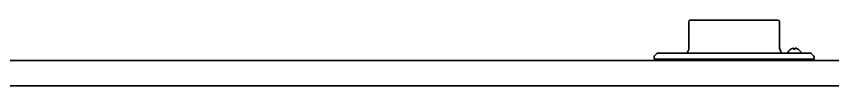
# Model space of a CAD drawing. Header units: inches. Extents: x 786 to 5755, y -850 to 3635.
# Drawn here: x 2401 to 2907, y 2075 to 2116 of the extents above; entities that cross this region are included whole.
import ezdxf

# ---------------------------------------------------------------- set-up
doc = ezdxf.new("R2010")
doc.units = ezdxf.units.IN
doc.layers.add('1', color=7, linetype='Continuous', true_color=0xffffff)

msp = doc.modelspace()

# ---------------------------------------------------------------- linework, layer by layer
at = {"layer": '1', "color": 7, "linetype": 'Continuous', "lineweight": 35}
for p, q in [((2817.62, 2115.13), (2817.62, 2097.88)), ((2817.62, 2115.13), (2817.62, 2097.88)), ((2818.62, 2116.13), (2835.46, 2116.13)), ((2818.62, 2116.13), (2835.46, 2116.13)), ((2835.46, 2116.13), (2837.89, 2116.13)), ((2835.46, 2116.13), (2837.89, 2116.13)), ((2837.89, 2116.13), (2839.65, 2116.13)), ((2837.89, 2116.13), (2839.65, 2116.13)), ((2839.65, 2116.13), (2851.8, 2116.13)), ((2839.65, 2116.13), (2851.8, 2116.13)), ((2851.8, 2116.13), (2853.56, 2116.13)), ((2851.8, 2116.13), (2853.56, 2116.13)), ((2853.56, 2116.13), (2855.98, 2116.13)), ((2853.56, 2116.13), (2855.98, 2116.13)), ((2855.98, 2116.13), (2872.82, 2116.13)), ((2855.98, 2116.13), (2872.82, 2116.13)), ((2873.82, 2098.66), (2873.82, 2115.13)), ((2873.82, 2098.66), (2873.82, 2115.13)), ((2817.62, 2097.88), (2817.16, 2096.62)), ((2817.62, 2097.88), (2817.16, 2096.62)), ((2874.56, 2096.62), (2873.82, 2098.66)), ((2874.56, 2096.62), (2873.82, 2098.66)), ((2880.74, 2098.08), (2880.74, 2098.11)), ((2885.34, 2098.11), (2885.34, 2098.08)), ((2796.22, 2093.22), (2796.22, 2091.83)), ((2796.22, 2093.22), (2796.22, 2091.83)), ((2837.12, 2091.83), (2796.22, 2091.83)), ((2837.12, 2091.83), (2796.22, 2091.83)), ((2797.93, 2095.34), (2796.51, 2093.92)), ((2797.93, 2095.34), (2796.51, 2093.92)), ((2798.63, 2095.63), (2892.81, 2095.63)), ((2798.63, 2095.63), (2892.81, 2095.63)), ((2895.22, 2091.83), (2837.12, 2091.83)), ((2895.22, 2091.83), (2837.12, 2091.83)), ((2860.63, 2091.83), (2860.63, 2091.13)), ((2860.63, 2091.83), (2860.63, 2091.13)), ((2879.04, 2096.23), (2879.04, 2096.03)), ((2887.04, 2096.03), (2887.04, 2096.23)), ((2894.93, 2093.92), (2893.51, 2095.34)), ((2894.93, 2093.92), (2893.51, 2095.34)), ((2895.22, 2091.83), (2895.22, 2093.22)), ((2895.22, 2091.83), (2895.22, 2093.22)), ((2071.22, 2091.13), (3064.67, 2091.13)), ((3063.82, 2075.33), (2067.82, 2075.33))]:
    msp.add_line(p, q, dxfattribs=at)
for centre, radius, start, end in [((2818.62, 2115.13), 1, 90, 180), ((2818.62, 2115.13), 1, 90, 180), ((2872.82, 2115.13), 1, 0, 90), ((2872.82, 2115.13), 1, 0, 90), ((2883.24, 2094.01), 4.8, 121.3727, 149.6988), ((2882.84, 2094.01), 4.8, 30.3012, 58.6273), ((2797.22, 2093.22), 1, 135, 180), ((2797.22, 2093.22), 1, 135, 180), ((2798.63, 2094.63), 1, 90, 135), ((2798.63, 2094.63), 1, 90, 135), ((2815.75, 2097.13), 1.5, 270, 340), ((2815.75, 2097.13), 1.5, 270, 340), ((2875.97, 2097.13), 1.5, 200, 270), ((2875.97, 2097.13), 1.5, 200, 270), ((2879.44, 2096.23), 0.4, 149.6988, 180), ((2879.44, 2096.03), 0.4, 180, 270), ((2886.64, 2096.03), 0.4, 270, 0), ((2886.64, 2096.23), 0.4, 0, 30.3012), ((2892.81, 2094.63), 1, 45, 90), ((2892.81, 2094.63), 1, 45, 90), ((2894.22, 2093.22), 1, 0, 45), ((2894.22, 2093.22), 1, 0, 45)]:
    msp.add_arc(centre, radius, start, end, dxfattribs=at)
for points in [[(2882.04, 2098.63), (2881.99, 2098.61), (2881.88, 2098.58), (2881.72, 2098.53), (2881.56, 2098.48), (2881.4, 2098.42), (2881.25, 2098.35), (2881.1, 2098.27), (2880.93, 2098.19), (2880.81, 2098.12), (2880.74, 2098.08)], [(2882.54, 2098.63), (2882.52, 2098.63), (2882.47, 2098.64), (2882.39, 2098.64), (2882.32, 2098.64), (2882.25, 2098.64), (2882.18, 2098.64), (2882.11, 2098.63), (2882.07, 2098.63), (2882.04, 2098.63)], [(2883.54, 2098.08), (2883.38, 2098.1), (2883.04, 2098.12), (2882.71, 2098.1), (2882.54, 2098.08)], [(2884.04, 2098.63), (2884.02, 2098.63), (2883.97, 2098.64), (2883.9, 2098.64), (2883.83, 2098.64), (2883.76, 2098.64), (2883.69, 2098.64), (2883.61, 2098.64), (2883.57, 2098.63), (2883.54, 2098.63)], [(2883.54, 2098.63), (2883.54, 2098.61), (2883.54, 2098.58), (2883.54, 2098.53), (2883.54, 2098.48), (2883.54, 2098.42), (2883.54, 2098.35), (2883.54, 2098.27), (2883.54, 2098.19), (2883.54, 2098.12), (2883.54, 2098.08)]]:
    msp.add_open_spline(points, degree=3, dxfattribs=at)
for points in [[(2882.54, 2098.08), (2882.54, 2098.2), (2882.54, 2098.31), (2882.54, 2098.45), (2882.54, 2098.49), (2882.54, 2098.56), (2882.54, 2098.6), (2882.54, 2098.63)], [(2885.34, 2098.08), (2885.14, 2098.2), (2884.93, 2098.31), (2884.6, 2098.45), (2884.49, 2098.49), (2884.27, 2098.56), (2884.16, 2098.6), (2884.04, 2098.63)]]:
    msp.add_open_spline(points, degree=3, knots=[0, 0, 0, 0, 0.5, 0.5, 0.75, 0.75, 1, 1, 1, 1], dxfattribs=at)

doc.saveas('drawing.dxf')
